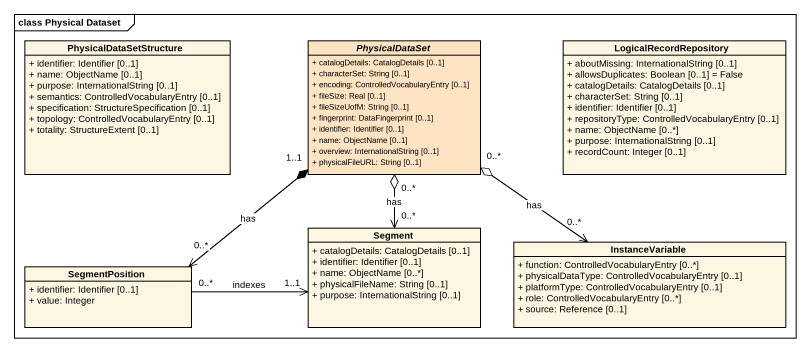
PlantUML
@startuml
mainframe class Physical Dataset
hide circle
hide empty members
skinparam classAttributeIconSize 0
class PhysicalDataSetStructure {
  + identifier: Identifier [0..1]
  + name: ObjectName [0..1]
  + purpose: InternationalString [0..1]
  + semantics: ControlledVocabularyEntry [0..1]
  + specification: StructureSpecification [0..1]
  + topology: ControlledVocabularyEntry [0..1]
  + totality: StructureExtent [0..1]
}
abstract class PhysicalDataSet #FFE4C4 {
  + catalogDetails: CatalogDetails [0..1]
  + characterSet: String [0..1]
  + encoding: ControlledVocabularyEntry [0..1]
  + fileSize: Real [0..1]
  + fileSizeUofM: String [0..1]
  + fingerprint: DataFingerprint [0..1]
  + identifier: Identifier [0..1]
  + name: ObjectName [0..1]
  + overview: InternationalString [0..1]
  + physicalFileURL: String [0..1]
}
class LogicalRecordRepository {
  + aboutMissing: InternationalString [0..1]
  + allowsDuplicates: Boolean [0..1] = False
  + catalogDetails: CatalogDetails [0..1]
  + characterSet: String [0..1]
  + identifier: Identifier [0..1]
  + repositoryType: ControlledVocabularyEntry [0..1]
  + name: ObjectName [0..*]
  + purpose: InternationalString [0..1]
  + recordCount: Integer [0..1]
}
class Segment {
  + catalogDetails: CatalogDetails [0..1]
  + identifier: Identifier [0..1]
  + name: ObjectName [0..*]
  + physicalFileName: String [0..1]
  + purpose: InternationalString [0..1]
}
class SegmentPosition {
  + identifier: Identifier [0..1]
  + value: Integer
}
class InstanceVariable {
  + function: ControlledVocabularyEntry [0..*]
  + physicalDataType: ControlledVocabularyEntry [0..1]
  + platformType: ControlledVocabularyEntry [0..1]
  + role: ControlledVocabularyEntry [0..*]
  + source: Reference [0..1]
}
Segment "0..*" <-up-o "0..*" PhysicalDataSet : has
SegmentPosition "0..*" <-up-* "1..1" PhysicalDataSet : has
SegmentPosition "0..*" -right-> "1..1" Segment : indexes
InstanceVariable "0..*" <-up-o "0..*" PhysicalDataSet : has
@enduml
